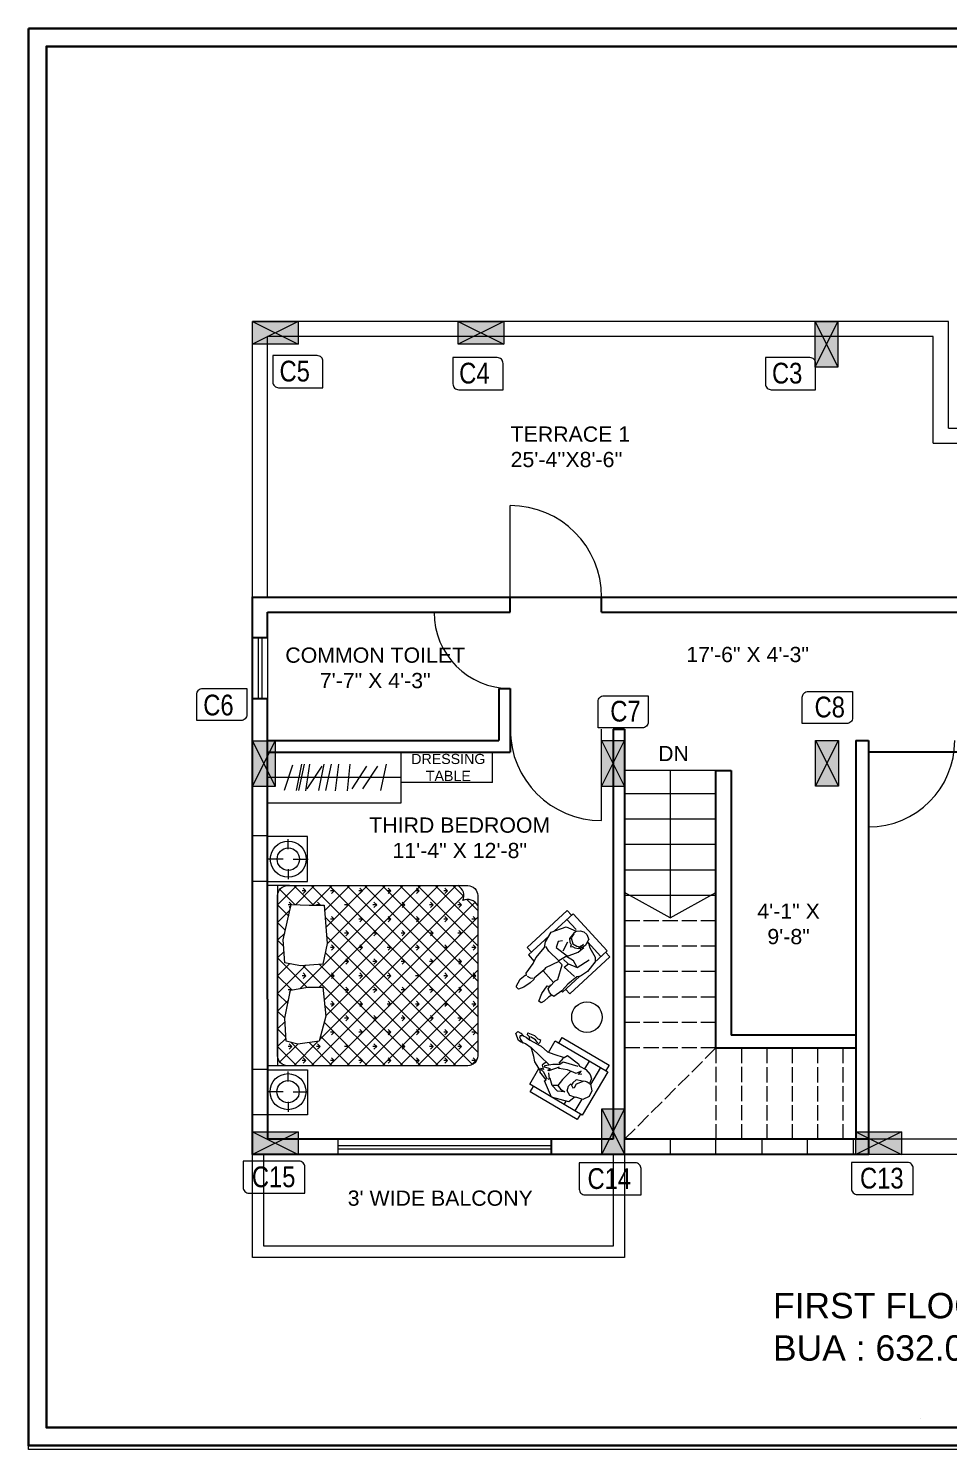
# Model space of a CAD drawing. Header units: inches. Extents: x -9010 to 68966, y 35237 to 36644.
# Drawn here: x -6706 to -6343, y 35237 to 35796 of the extents above; entities that cross this region are included whole.
import ezdxf

# ---------------------------------------------------------------- set-up
doc = ezdxf.new("R2010")
doc.units = ezdxf.units.IN
doc.linetypes.add('ACAD_ISO02W100', pattern=[15, 12, -3])
for name, color, linetype, lineweight in [('0Y-DIM', 54, 'Continuous', 25), ('0Y-ELEVATION', 166, 'Continuous', 15), ('0Y-TEXT', 96, 'Continuous', 5), ('0Y-WALLS', 23, 'Continuous', 25), ('0Y-WINDOWS', 140, 'Continuous', 13), ('CE-TEXT', 7, 'Continuous', 0), ('COL NO', 7, 'Continuous', 0), ('Column', 240, 'Continuous', 9), ('COLUMN HATCH', 252, 'Continuous', 5), ('WALL', 6, 'Continuous', 20), ('Wall2', 7, 'Continuous', 30)]:
    doc.layers.add(name, color=color, linetype=linetype, lineweight=lineweight)
doc.layers.add('0Y-FURNITURE', color=7, linetype='Continuous', lineweight=9, true_color=0x454545)
doc.layers.add('BUA', color=70, linetype='Continuous')
doc.styles.add('ARIAL', font='arial.ttf')
doc.styles.get("Standard").update_dxf_attribs({"font": 'arial.ttf'})
doc.styles.add('stylus bt', font='swissck.ttf')

# ---------------------------------------------------------------- blocks, each defined once
blk = doc.blocks.new('*X7')
at = {"color": 0}
for p, q in [((0, 0), (0, 0)), ((-707, -141), (-734, -115)), ((-707, -141), (-707, -104)), ((-707, -141), (-681, -115)), ((-566, 0), (-566, 0)), ((-566, 0), (-566, 0)), ((-283, 0), (-283, 0)), ((-283, 0), (-283, 0)), ((-156, -126), (-168, -115)), ((-141, -141), (-142, -140)), ((-141, -141), (-141, -104)), ((-141, -141), (-115, -115)), ((120, -120), (115, -115)), ((283, 0), (283, 0)), ((566, 0), (566, 0)), ((699, -134), (681, -115)), ((707, -135), (707, -104)), ((710, -139), (734, -115)), ((-849, -283), (-875, -256)), ((-849, -283), (-849, -245)), ((-849, -283), (-822, -256)), ((0, -283), (-27, -256)), ((0, -283), (0, -245)), ((0, -283), (27, -256)), ((849, -283), (822, -256)), ((849, -283), (849, -245)), ((849, -283), (875, -256)), ((-707, -424), (-734, -398)), ((-707, -424), (-707, -387)), ((-707, -424), (-681, -398)), ((-116, -399), (-115, -398)), ((707, -424), (703, -420)), ((707, -424), (707, -387)), ((707, -424), (734, -398)), ((-849, -566), (-875, -539)), ((-849, -566), (-849, -528)), ((-849, -566), (-822, -539)), ((-566, -566), (-592, -539)), ((-566, -566), (-566, -528)), ((-566, -566), (-539, -539)), ((-283, -566), (-309, -539)), ((-283, -566), (-283, -528)), ((-283, -566), (-256, -539)), ((0, -566), (-27, -539)), ((0, -566), (0, -528)), ((0, -566), (27, -539)), ((283, -566), (256, -539)), ((283, -566), (283, -528)), ((283, -566), (309, -539)), ((566, -566), (539, -539)), ((566, -566), (566, -528)), ((566, -566), (592, -539)), ((849, -566), (822, -539)), ((849, -566), (849, -528)), ((849, -566), (875, -539)), ((-707, -707), (-734, -681)), ((-707, -707), (-707, -670)), ((-707, -707), (-681, -681)), ((-424, -707), (-451, -681)), ((-424, -707), (-424, -670)), ((-424, -707), (-398, -681)), ((-141, -707), (-168, -681)), ((-141, -707), (-141, -670)), ((-141, -707), (-115, -681)), ((141, -707), (115, -681)), ((141, -707), (141, -670)), ((141, -707), (168, -681)), ((424, -707), (398, -681)), ((424, -707), (424, -670)), ((424, -707), (451, -681)), ((707, -707), (681, -681)), ((707, -707), (707, -670)), ((707, -707), (734, -681)), ((-849, -849), (-875, -822)), ((-849, -849), (-849, -811)), ((-849, -849), (-822, -822)), ((-566, -849), (-592, -822)), ((-566, -849), (-566, -811)), ((-566, -849), (-539, -822)), ((-283, -849), (-309, -822)), ((-283, -849), (-283, -811)), ((-283, -849), (-256, -822)), ((0, -849), (-27, -822)), ((0, -849), (0, -811)), ((0, -849), (27, -822)), ((283, -849), (256, -822)), ((283, -849), (283, -811)), ((283, -849), (309, -822)), ((566, -849), (539, -822)), ((566, -849), (566, -811)), ((566, -849), (592, -822)), ((849, -849), (822, -822)), ((849, -849), (849, -811)), ((849, -849), (875, -822)), ((-707, -990), (-734, -963)), ((-707, -990), (-707, -952)), ((-707, -990), (-681, -963)), ((-424, -990), (-451, -963)), ((-424, -990), (-424, -952)), ((-424, -990), (-398, -963)), ((-141, -990), (-168, -963)), ((-141, -990), (-141, -952)), ((-141, -990), (-115, -963)), ((141, -990), (115, -963)), ((141, -990), (141, -952)), ((141, -990), (168, -963)), ((424, -990), (398, -963)), ((424, -990), (424, -952)), ((424, -990), (451, -963)), ((707, -990), (681, -963)), ((707, -990), (707, -952)), ((707, -990), (734, -963)), ((-849, -1131), (-875, -1105)), ((-849, -1131), (-849, -1094)), ((-849, -1131), (-822, -1105)), ((-566, -1131), (-592, -1105)), ((-566, -1131), (-566, -1094)), ((-566, -1131), (-539, -1105)), ((-283, -1131), (-309, -1105)), ((-283, -1131), (-283, -1094)), ((-283, -1131), (-256, -1105)), ((0, -1131), (-27, -1105)), ((0, -1131), (0, -1094)), ((0, -1131), (27, -1105)), ((283, -1131), (256, -1105)), ((283, -1131), (283, -1094)), ((283, -1131), (309, -1105)), ((566, -1131), (539, -1105)), ((566, -1131), (566, -1094)), ((566, -1131), (592, -1105)), ((849, -1131), (822, -1105)), ((849, -1131), (849, -1094)), ((849, -1131), (875, -1105)), ((-707, -1273), (-734, -1246)), ((-707, -1273), (-707, -1235)), ((-707, -1273), (-681, -1246)), ((-424, -1273), (-451, -1246)), ((-424, -1273), (-424, -1235)), ((-424, -1273), (-398, -1246)), ((-141, -1273), (-168, -1246)), ((-141, -1273), (-141, -1235)), ((-141, -1273), (-115, -1246)), ((141, -1273), (115, -1246)), ((141, -1273), (141, -1235)), ((141, -1273), (168, -1246)), ((424, -1273), (398, -1246)), ((424, -1273), (424, -1235)), ((424, -1273), (451, -1246)), ((707, -1273), (681, -1246)), ((707, -1273), (707, -1235)), ((707, -1273), (734, -1246)), ((-849, -1414), (-875, -1388)), ((-849, -1414), (-849, -1377)), ((-849, -1414), (-822, -1388)), ((-566, -1414), (-592, -1388)), ((-566, -1414), (-566, -1377)), ((-566, -1414), (-539, -1388)), ((-283, -1414), (-309, -1388)), ((-283, -1414), (-283, -1377)), ((-283, -1414), (-256, -1388)), ((0, -1414), (-27, -1388)), ((0, -1414), (0, -1377)), ((0, -1414), (27, -1388)), ((283, -1414), (256, -1388)), ((283, -1414), (283, -1377)), ((283, -1414), (309, -1388)), ((566, -1414), (539, -1388)), ((566, -1414), (566, -1377)), ((566, -1414), (592, -1388)), ((849, -1414), (822, -1388)), ((849, -1414), (849, -1377)), ((849, -1414), (875, -1388)), ((-707, -1556), (-734, -1529)), ((-707, -1556), (-707, -1518)), ((-707, -1556), (-681, -1529)), ((-424, -1556), (-451, -1529)), ((-424, -1556), (-424, -1518)), ((-424, -1556), (-398, -1529)), ((-141, -1556), (-168, -1529)), ((-141, -1556), (-141, -1518)), ((-141, -1556), (-115, -1529)), ((141, -1556), (115, -1529)), ((141, -1556), (141, -1518)), ((141, -1556), (168, -1529)), ((424, -1556), (398, -1529)), ((424, -1556), (424, -1518)), ((424, -1556), (451, -1529)), ((707, -1556), (681, -1529)), ((707, -1556), (707, -1518)), ((707, -1556), (734, -1529)), ((-849, -1697), (-875, -1671)), ((-849, -1697), (-849, -1660)), ((-849, -1697), (-822, -1671)), ((-566, -1697), (-592, -1671)), ((-566, -1697), (-566, -1660)), ((-566, -1697), (-539, -1671)), ((-283, -1697), (-309, -1671)), ((-283, -1697), (-283, -1660)), ((-283, -1697), (-256, -1671)), ((0, -1697), (-27, -1671)), ((0, -1697), (0, -1660)), ((0, -1697), (27, -1671)), ((283, -1697), (256, -1671)), ((283, -1697), (283, -1660)), ((283, -1697), (309, -1671)), ((566, -1697), (539, -1671)), ((566, -1697), (566, -1660)), ((566, -1697), (592, -1671)), ((849, -1697), (822, -1671)), ((849, -1697), (849, -1660)), ((849, -1697), (875, -1671)), ((-707, -1838), (-734, -1812)), ((-707, -1838), (-707, -1801)), ((-707, -1838), (-681, -1812)), ((-424, -1838), (-451, -1812)), ((-424, -1838), (-424, -1801)), ((-424, -1838), (-398, -1812)), ((-141, -1838), (-168, -1812)), ((-141, -1838), (-141, -1801)), ((-141, -1838), (-115, -1812)), ((141, -1838), (115, -1812)), ((141, -1838), (141, -1801)), ((141, -1838), (168, -1812)), ((424, -1838), (398, -1812)), ((424, -1838), (424, -1801)), ((424, -1838), (451, -1812)), ((707, -1838), (681, -1812)), ((707, -1838), (707, -1801)), ((707, -1838), (734, -1812)), ((-849, -1980), (-875, -1953)), ((-849, -1980), (-849, -1942)), ((-849, -1980), (-822, -1953)), ((-566, -1980), (-592, -1953)), ((-566, -1980), (-566, -1942)), ((-566, -1980), (-539, -1953)), ((-283, -1980), (-309, -1953)), ((-283, -1980), (-283, -1942)), ((-283, -1980), (-256, -1953)), ((0, -1980), (-27, -1953)), ((0, -1980), (0, -1942)), ((0, -1980), (27, -1953)), ((283, -1980), (256, -1953)), ((283, -1980), (283, -1942)), ((283, -1980), (309, -1953)), ((566, -1980), (539, -1953)), ((566, -1980), (566, -1942)), ((566, -1980), (592, -1953))]:
    blk.add_line(p, q, dxfattribs=at)
blk = doc.blocks.new('*X6')
at = {"color": 0}
for p, q in [((-900, -193), (-707, 0)), ((-623, -84), (-707, 0)), ((-614, -83), (-530, 0)), ((-457, -74), (-530, 0)), ((-425, -72), (-354, 0)), ((-245, -108), (-354, 0)), ((-278, -101), (-177, 0)), ((103, -280), (-177, 0)), ((-142, -142), (0, 0)), ((-117, -294), (177, 0)), ((120, -120), (0, 0)), ((241, -64), (177, 0)), ((292, -61), (354, 0)), ((426, -72), (354, 0)), ((452, -78), (530, 0)), ((654, -123), (530, 0)), ((596, -111), (707, 0)), ((900, -193), (707, 0)), ((-900, -370), (-667, -137)), ((-683, -201), (-862, -22)), ((708, -175), (862, -22)), ((-656, -405), (-900, -161)), ((-900, -1254), (101, -252)), ((900, -1254), (-128, -225)), ((703, -358), (900, -161)), ((900, -370), (708, -178)), ((-900, -546), (-668, -314)), ((735, -1973), (-900, -337)), ((-900, -1430), (112, -418)), ((-763, -2000), (900, -337)), ((801, -1862), (-641, -419)), ((900, -1430), (-116, -415)), ((900, -546), (703, -349)), ((-900, -723), (-605, -429)), ((-900, -900), (-465, -465)), ((-900, -1077), (-293, -470)), ((-900, -1607), (231, -476)), ((-900, -1784), (394, -489)), ((586, -2000), (-900, -514)), ((-888, -1948), (586, -475)), ((-586, -2000), (900, -514)), ((900, -1784), (-404, -480)), ((900, -1607), (-243, -465)), ((900, -1077), (317, -494)), ((900, -900), (483, -483)), ((900, -723), (647, -470)), ((409, -2000), (-900, -691)), ((-409, -2000), (900, -691)), ((232, -2000), (-900, -868)), ((-232, -2000), (900, -868)), ((55, -2000), (-900, -1045)), ((-55, -2000), (900, -1045)), ((-121, -2000), (-900, -1221)), ((121, -2000), (900, -1221)), ((-298, -2000), (-900, -1398)), ((298, -2000), (900, -1398)), ((-475, -2000), (-900, -1575)), ((475, -2000), (900, -1575)), ((-652, -2000), (-900, -1752)), ((790, -1861), (900, -1752)), ((-835, -1994), (-894, -1935)), ((652, -2000), (761, -1890))]:
    blk.add_line(p, q, dxfattribs=at)
blk = doc.blocks.new('A$C190D2546')
at = {"layer": '0Y-FURNITURE'}
for p, q in [((282, 1946), (282, 2096)), ((541, 2100), (2341, 2100)), ((541, 1881), (541, 2100)), ((2341, 2000), (541, 2000)), ((2341, 1881), (2341, 2100)), ((2605, 1943), (2605, 2093)), ((182, 1896), (82, 1896)), ((282, 1846), (282, 1696)), ((382, 1896), (482, 1896)), ((2505, 1893), (2405, 1893)), ((2705, 1893), (2805, 1893)), ((2605, 1843), (2605, 1693))]:
    blk.add_line(p, q, dxfattribs=at)
for points in [[(500, 2100), (500, 1700), (50, 1700), (50, 2100)], [(2382, 2100), (2382, 1700), (2832, 1700), (2832, 2100)], [(787, 1584), (758, 1799), (787, 1914), (1016, 1928), (1296, 1871), (1325, 1699), (1325, 1548), (1038, 1519)], [(1555, 1548), (1541, 1771), (1569, 1928), (1799, 1943), (2151, 1864), (2144, 1685), (2144, 1534), (1763, 1505)]]:
    blk.add_lwpolyline(points, close=True, dxfattribs=at)
blk.add_lwpolyline([(641, 2000), (2241, 2000, -0.414214), (2341, 1900), (2341, 100, -0.414214), (2241, 0), (641, 0, -0.414214), (541, 100), (541, 1900, -0.414214)], format="xyb", close=True, dxfattribs=at)
for centre, radius in [((282, 1896), 180), ((282, 1896), 112), ((2605, 1893), 180), ((2605, 1893), 112)]:
    blk.add_circle(centre, radius, dxfattribs=at)
for centre, start, end in [((2091, 100), 296.5651, 26.5651), ((2241, 250), 243.4349, 333.4349)]:
    blk.add_arc(centre, 112, start, end, dxfattribs=at)
for name in ['*X6', '*X7']:
    blk.add_blockref(name, (1441, 2000), dxfattribs=at)
blk = doc.blocks.new('A$C6071a252')
at = {"layer": '0Y-FURNITURE', "linetype": 'ByBlock'}
for p, q in [((0.05, 16.48), (0, 37.94)), ((0, 37.94), (2.48, 37.94)), ((2.47, 38.77), (22.28, 38.81)), ((2.53, 14.83), (2.47, 38.77)), ((2.48, 35.47), (10.2, 35.49)), ((6.93, 33.45), (8.1, 34.73)), ((8.1, 34.73), (10.15, 35.01)), ((9.97, 33.79), (10.04, 34.73)), ((10.31, 32.69), (9.97, 33.79)), ((10.15, 35.01), (10.19, 35.48)), ((10.19, 35.48), (12.2, 37.21)), ((12.2, 37.21), (14.58, 37.51)), ((14.58, 37.51), (16.82, 35.93)), ((16.82, 35.93), (17.42, 33.11)), ((16.91, 35.5), (22.29, 35.51)), ((22.28, 38.81), (22.34, 14.88)), ((22.28, 37.99), (24.76, 38)), ((24.76, 38), (24.81, 16.54)), ((6.07, 30.52), (2.49, 30.51)), ((5.68, 27.37), (6.3, 28.08)), ((6.04, 30.92), (6.93, 33.45)), ((6.3, 28.08), (6.04, 30.92)), ((9.27, 29.41), (7.59, 29.63)), ((7.59, 29.63), (9.34, 28.42)), ((8.46, 30.56), (9.27, 29.41)), ((9.34, 28.42), (9.93, 24.79)), ((11.38, 31.76), (10.31, 32.69)), ((10.75, 32.18), (11.52, 29.77)), ((12.86, 30.66), (11.38, 31.76)), ((11.52, 29.77), (13.22, 29.22)), ((14.46, 30.64), (12.86, 30.66)), ((13.22, 29.22), (14.16, 29.15)), ((13.99, 28.74), (14.89, 30.14)), ((15.28, 28.36), (13.99, 28.74)), ((14.89, 30.14), (14.46, 30.64)), ((17.11, 28.89), (15.28, 28.36)), ((18.19, 30.7), (17.11, 28.89)), ((17.42, 33.11), (17.99, 32.55)), ((17.69, 33), (18.19, 30.7)), ((17.82, 26.34), (17.82, 28.27)), ((17.82, 28.27), (19.14, 25.63)), ((17.99, 32.55), (20.52, 31.66)), ((20.52, 31.66), (22.33, 24.78)), ((22.3, 30.56), (20.81, 30.56)), ((5, 21.85), (5.68, 27.37)), ((8.01, 21.73), (6.54, 27.49)), ((9.84, 26.12), (14.19, 24.96)), ((9.93, 24.79), (11.16, 21.55)), ((14.19, 24.96), (17.14, 24.69)), ((18.27, 22.77), (16.28, 20.7)), ((17.14, 24.69), (17.82, 26.34)), ((17.14, 24.69), (18.13, 22.83)), ((22.33, 24.78), (18.25, 19.24)), ((19.14, 25.63), (18.27, 22.77)), ((6.32, 21.15), (5, 21.85)), ((7.34, 17.02), (6.32, 21.15)), ((6.73, 20.97), (9.43, 20.49)), ((7.85, 14.39), (7.34, 17.02)), ((9.52, 21.1), (8.01, 21.73)), ((10.89, 18.6), (9.52, 21.1)), ((11.16, 21.55), (10.63, 21.44)), ((10.63, 21.44), (13.96, 18.61)), ((11.85, 17.4), (10.82, 12.99)), ((12.99, 16.27), (10.89, 18.6)), ((12.94, 18.87), (13.57, 16.51)), ((13.93, 18.14), (12.94, 18.87)), ((13.96, 18.61), (13.93, 18.14)), ((16.5, 20.45), (14.66, 19.12)), ((15.05, 15.42), (15.4, 17.04)), ((15.4, 17.04), (17.1, 19.56)), ((17.56, 19.52), (16.16, 15.76)), ((16.28, 20.7), (17.13, 20.03)), ((18.25, 19.24), (17.56, 19.52)), ((2.53, 16.48), (0.05, 16.48)), ((7.76, 14.85), (2.53, 14.83)), ((7.15, 11.14), (7.85, 14.39)), ((10.82, 12.99), (9.67, 7.99)), ((11.74, 15.99), (12.37, 15.57)), ((13.68, 12.12), (12.11, 10.68)), ((12.37, 15.57), (13.39, 15.3)), ((13.57, 16.51), (12.99, 16.27)), ((13.39, 15.3), (14.15, 15.95)), ((15.69, 15.79), (13.68, 12.12)), ((14.15, 15.95), (14.57, 16.58)), ((14.57, 16.58), (14.78, 15.53)), ((14.78, 15.53), (15.05, 15.42)), ((22.34, 14.88), (15.18, 14.86)), ((16.16, 15.76), (15.69, 15.79)), ((24.81, 16.54), (22.33, 16.53)), ((4.85, 6.78), (5.26, 8.54)), ((5.28, 3.86), (4.85, 6.78)), ((5.18, 9.59), (6.16, 9.94)), ((5.26, 8.54), (5.18, 9.59)), ((6.74, 9.38), (6.11, 7.87)), ((6.11, 7.87), (6.13, 5.6)), ((6.16, 9.94), (7.18, 9.68)), ((7.3, 6.08), (6.35, 5.35)), ((7.18, 9.68), (7.15, 11.14)), ((7.16, 4.21), (7.3, 6.08)), ((7.18, 9.68), (7.3, 6.08)), ((9.7, 7.98), (9.42, 5.36)), ((10.12, 8.61), (9.7, 7.98)), ((12.11, 10.68), (10.12, 8.61)), ((6.03, 4.2), (5.28, 3.86)), ((6.35, 5.35), (6.03, 4.2)), ((6.83, 1.57), (7.25, 2.88)), ((6.83, 0.32), (6.83, 1.57)), ((7.99, 0), (6.83, 0.32)), ((7.25, 2.88), (7.16, 4.21)), ((7.47, 2.63), (7.85, 1.99)), ((7.85, 1.99), (8.32, 1.96)), ((9.76, 2.32), (7.99, 0)), ((8.32, 1.96), (8.99, 2.8)), ((8.99, 2.8), (9.76, 4.25)), ((9.42, 5.36), (9.62, 4.31)), ((9.62, 4.31), (9.79, 3.47)), ((9.79, 3.47), (9.76, 2.32))]:
    blk.add_line(p, q, dxfattribs=at)
blk = doc.blocks.new('A$C371742c2')
at = {"layer": '0Y-FURNITURE', "linetype": 'ByBlock'}
for p, q in [((13.7, 30.77), (14.16, 33.88)), ((14.16, 33.88), (15.08, 35.9)), ((15.08, 35.9), (16.33, 35.9)), ((16.37, 35.84), (17.47, 32.74)), ((4.38, 27.8), (4.69, 29.35)), ((4.68, 31.68), (4.99, 32.92)), ((4.69, 29.35), (4.68, 31.68)), ((4.99, 32.92), (6.08, 33.24)), ((6.08, 33.24), (7.48, 30.29)), ((7.48, 30.29), (8.27, 26.72)), ((13.7, 28.91), (13.7, 30.77)), ((14.01, 28.44), (13.7, 28.91)), ((13.71, 23.32), (14.01, 28.44)), ((14.2, 28.76), (15, 29.56)), ((15, 29.56), (16.21, 29.9)), ((17.27, 30.31), (16.96, 29.85)), ((16.96, 29.85), (17.58, 29.38)), ((17.42, 32.8), (17.27, 30.31)), ((17.58, 29.38), (18.53, 24.73)), ((2.48, 23.93), (2.48, 14.82)), ((3.01, 23.93), (2.48, 23.93)), ((2.99, 23.76), (3.45, 27.64)), ((3.31, 20.19), (2.99, 23.76)), ((3.45, 27.64), (4.38, 27.8)), ((4.54, 27.8), (5.78, 27.8)), ((5.78, 27.8), (7.18, 27.19)), ((7.18, 27.19), (7.65, 25.32)), ((7.66, 22.99), (7.35, 21.91)), ((8.27, 26.72), (7.49, 26.1)), ((7.49, 26.1), (7.66, 22.99)), ((13.75, 23.93), (7.61, 23.93)), ((7.71, 23.93), (7.61, 23.93)), ((12.33, 16.8), (14.03, 22.39)), ((14.03, 22.39), (13.71, 23.32)), ((18.53, 24.73), (19.46, 22.56)), ((22.28, 23.93), (18.87, 23.93)), ((19.46, 22.56), (20.1, 17.28)), ((22.28, 12.8), (22.28, 23.93)), ((0, 22.28), (0, 0.83)), ((2.48, 22.28), (0, 22.28)), ((3.01, 15.69), (3.31, 20.19)), ((3.79, 16.31), (9.22, 16.79)), ((7.35, 21.91), (10.47, 16.79)), ((9.22, 16.79), (9.07, 14.61)), ((10.47, 16.79), (12.33, 16.8)), ((12.49, 16.64), (17.92, 16.96)), ((17.92, 16.96), (20.1, 16.66)), ((20.1, 17.28), (21.5, 15.42)), ((24.76, 22.28), (22.28, 22.28)), ((24.76, 0.83), (24.76, 22.28)), ((1.78, 11.18), (2.24, 14.44)), ((2.24, 14.44), (3.01, 15.69)), ((5.66, 13.05), (4.74, 7.62)), ((9.07, 14.61), (5.66, 13.05)), ((5.97, 13.06), (8.61, 12.44)), ((8.61, 12.44), (11.63, 13.31)), ((9.38, 14.77), (11.56, 14.93)), ((11.63, 13.31), (9.86, 8.72)), ((11.65, 12.95), (12.49, 16.64)), ((17, 13.86), (11.65, 12.95)), ((15.57, 9.11), (14.18, 12.97)), ((18.25, 11.69), (17, 13.86)), ((17.32, 10.29), (18.25, 11.69)), ((22.75, 11.23), (20.44, 5.48)), ((21.5, 15.42), (22.75, 11.23)), ((2.57, 6.37), (1.78, 11.18)), ((2.48, 6.94), (2.48, 0)), ((3.81, 5.13), (2.57, 6.37)), ((9.86, 8.72), (9.67, 5.87)), ((11.53, 7.23), (9.76, 7.22)), ((10.17, 6.48), (9.88, 4.52)), ((10.85, 7.68), (10.17, 6.48)), ((10.71, 6.55), (10.38, 6.74)), ((11.03, 6.89), (10.57, 5.18)), ((10.57, 5.18), (10.71, 6.55)), ((12, 8.54), (10.85, 7.68)), ((11.96, 7.51), (11.03, 6.89)), ((13.67, 7.98), (11.96, 7.51)), ((12.98, 8.84), (12, 8.54)), ((13.32, 9.52), (12.98, 8.84)), ((13.53, 9.52), (13.32, 9.52)), ((13.83, 8.88), (13.53, 9.52)), ((15.84, 6.9), (13.67, 7.98)), ((14.94, 8.55), (13.83, 8.88)), ((16.1, 7.65), (14.94, 8.55)), ((16.16, 7.24), (15.17, 7.24)), ((16.31, 5.04), (15.84, 6.9)), ((16.49, 5.01), (16.1, 7.65)), ((22.28, 0), (22.28, 10.07)), ((0, 0.83), (2.48, 0.83)), ((2.48, 3.3), (10.19, 3.3)), ((2.48, 0), (22.28, 0)), ((8.01, 4.21), (3.81, 5.13)), ((9.26, 3.59), (8.01, 4.21)), ((9.26, 3.59), (10.14, 3.35)), ((9.88, 4.52), (10.66, 2.2)), ((12.68, 1.58), (10.66, 2.2)), ((14.23, 1.74), (12.68, 1.58)), ((15.47, 2.52), (14.23, 1.74)), ((16.4, 3.61), (15.47, 2.52)), ((16.4, 3.61), (16.49, 5.01)), ((20.44, 5.48), (16.66, 3.84)), ((16.91, 3.3), (22.28, 3.3)), ((22.28, 0.83), (24.76, 0.83))]:
    blk.add_line(p, q, dxfattribs=at)
blk = doc.blocks.new('dsda')
at = {"layer": 'COLUMN HATCH', "true_color": 0xb3b3b3, "transparency": 33554549}
h = blk.add_hatch(color=253, dxfattribs=at)
h.dxf.hatch_style = 1
h.paths.add_polyline_path([(82546.37, -2802.43), (82528.37, -2802.43), (82537.37, -2806.93)])
h.paths.add_polyline_path([(82528.37, -2802.43), (82528.37, -2811.43), (82537.37, -2806.93)])
h.paths.add_polyline_path([(82537.37, -2806.93), (82528.37, -2811.43), (82546.37, -2811.43)])
h.paths.add_polyline_path([(82546.37, -2802.43), (82537.37, -2806.93), (82546.37, -2811.43)])
at = {"layer": 'Column'}
for p, q in [((82528.37, -2802.43), (82546.37, -2811.43)), ((82546.37, -2802.43), (82528.37, -2811.43))]:
    blk.add_line(p, q, dxfattribs=at)
blk.add_lwpolyline([(82528.37, -2802.43), (82546.37, -2802.43), (82546.37, -2811.43), (82528.37, -2811.43)], close=True, dxfattribs=at)
blk = doc.blocks.new('a')
at = {"layer": '0Y-ELEVATION'}
blk.add_lwpolyline([(-10933.509, 35843.268), (-10933.509, 35777.188), (-11026.965, 35777.188), (-11026.965, 35843.268)], close=True, dxfattribs=at)
at = {"layer": '0Y-FURNITURE'}
blk.add_lwpolyline([(-11026.965, 35843.268), (-10933.509, 35843.268), (-10933.509, 35776.999), (-11026.965, 35776.999)], close=True, dxfattribs=at)
at = {"layer": '0Y-WALLS', "lineweight": 30}
blk.add_lwpolyline([(-10934.348, 35842.429), (-10934.348, 35778.027), (-11026.126, 35778.027), (-11026.126, 35842.429)], close=True, dxfattribs=at)
at = {"layer": 'Wall2'}
blk.add_lwpolyline([(-11026.965, 35843.268), (-10933.509, 35843.268), (-10933.509, 35777.188), (-11026.965, 35777.188), (-11026.965, 35843.268)], dxfattribs=at)

msp = doc.modelspace()

# ---------------------------------------------------------------- linework, layer by layer
at = {"layer": '0Y-DIM'}
msp.add_line((-6354.37, 35248.99), (-6354.37, 35248.99), dxfattribs=at)
at = {"layer": '0Y-ELEVATION'}
for p, q in [((-6434.87, 35503.97), (-6470.87, 35503.97)), ((-6434.87, 35494.77), (-6470.87, 35494.77)), ((-6434.87, 35484.77), (-6470.87, 35484.77)), ((-6434.87, 35474.77), (-6470.87, 35474.77)), ((-6434.87, 35464.77), (-6470.87, 35464.77)), ((-6434.87, 35454.77), (-6470.87, 35454.77)), ((-6617.37, 35312.27), (-6617.37, 35352.7)), ((-6612.87, 35316.77), (-6612.87, 35352.7)), ((-6475.37, 35352.77), (-6475.37, 35316.77)), ((-6470.87, 35352.77), (-6470.87, 35312.27)), ((-6475.37, 35316.77), (-6612.87, 35316.77)), ((-6470.87, 35312.27), (-6617.37, 35312.27))]:
    msp.add_line(p, q, dxfattribs=at)
at = {"layer": '0Y-ELEVATION', "linetype": 'ACAD_ISO02W100', "ltscale": 0.5}
for p, q in [((-6434.87, 35444.77), (-6470.87, 35444.77)), ((-6434.87, 35434.77), (-6470.87, 35434.77)), ((-6434.87, 35424.77), (-6470.87, 35424.77)), ((-6434.87, 35414.77), (-6470.87, 35414.77)), ((-6434.87, 35404.77), (-6470.87, 35404.77)), ((-6434.87, 35394.77), (-6470.87, 35358.77)), ((-6434.87, 35394.77), (-6470.87, 35394.77)), ((-6434.87, 35394.77), (-6434.87, 35358.77)), ((-6424.87, 35394.77), (-6424.87, 35358.77)), ((-6414.87, 35394.7), (-6414.87, 35358.7)), ((-6404.87, 35394.7), (-6404.87, 35358.7)), ((-6394.87, 35394.7), (-6394.87, 35358.7)), ((-6384.87, 35394.7), (-6384.87, 35358.7))]:
    msp.add_line(p, q, dxfattribs=at)
at = {"layer": '0Y-FURNITURE', "color": 8}
for p, q in [((-6600.04, 35496.01), (-6597.85, 35506.37)), ((-6599.02, 35496.01), (-6596.84, 35506.37)), ((-6596.34, 35495.95), (-6594.78, 35506.43)), ((-6591.24, 35496.01), (-6589.06, 35506.37)), ((-6588.46, 35496.01), (-6586.27, 35506.37)), ((-6584.67, 35495.94), (-6583.28, 35506.44)), ((-6579.9, 35495.91), (-6578.92, 35506.46)), ((-6566.77, 35496.01), (-6564.58, 35506.37)), ((-6558.84, 35491.19), (-6558.84, 35511.19)), ((-6522.84, 35499.19), (-6522.84, 35511.19)), ((-6558.84, 35501.19), (-6611.84, 35501.19)), ((-6604.77, 35496.17), (-6601.39, 35506.21)), ((-6595.76, 35496.78), (-6589.89, 35505.59)), ((-6578.13, 35496.78), (-6572.25, 35505.59)), ((-6573.87, 35496.78), (-6567.99, 35505.59)), ((-6522.84, 35499.19), (-6558.84, 35499.19)), ((-6611.84, 35491.19), (-6558.84, 35491.19))]:
    msp.add_line(p, q, dxfattribs=at)
msp.add_circle((-6485.67, 35406.88), 6, dxfattribs=at)
at = {"layer": '0Y-TEXT'}
for p, q in [((-6452.87, 35503.97), (-6452.87, 35445.97)), ((-6452.87, 35445.97), (-6470.87, 35455.97)), ((-6452.87, 35445.97), (-6434.87, 35455.97))]:
    msp.add_line(p, q, dxfattribs=at)
at = {"layer": '0Y-WALLS'}
for p, q in [((-6617.37, 35534.1), (-6617.37, 35572.21)), ((-6617.37, 35572.21), (-6515.87, 35572.21)), ((-6515.87, 35566.21), (-6515.87, 35572.21)), ((-6479.87, 35572.21), (-6307.37, 35572.21)), ((-6479.87, 35566.21), (-6479.87, 35572.21)), ((-6611.37, 35556.19), (-6611.37, 35566.21)), ((-6611.37, 35566.21), (-6515.87, 35566.21)), ((-6479.87, 35566.21), (-6301.37, 35566.21)), ((-6611.37, 35556.19), (-6617.37, 35556.19)), ((-6520.37, 35536.21), (-6515.87, 35536.21)), ((-6520.37, 35536.21), (-6520.37, 35515.69)), ((-6515.87, 35536.21), (-6515.87, 35511.19)), ((-6617.37, 35352.77), (-6617.37, 35532.19)), ((-6611.37, 35532.19), (-6617.37, 35532.19)), ((-6611.37, 35413.99), (-6611.37, 35532.19)), ((-6515.87, 35520.19), (-6515.87, 35520.19)), ((-6515.87, 35520.19), (-6515.87, 35515.69)), ((-6475.37, 35520.19), (-6470.87, 35520.19)), ((-6475.37, 35520.19), (-6475.37, 35358.77)), ((-6470.87, 35520.19), (-6470.87, 35358.77)), ((-6611.37, 35515.69), (-6520.37, 35515.69)), ((-6379.87, 35515.71), (-6379.87, 35358.77)), ((-6379.87, 35515.71), (-6374.87, 35515.71)), ((-6374.87, 35515.71), (-6374.87, 35358.77)), ((-6611.37, 35511.19), (-6515.87, 35511.19)), ((-6434.87, 35394.77), (-6434.87, 35503.97)), ((-6434.87, 35503.97), (-6428.87, 35503.97)), ((-6428.87, 35503.97), (-6428.87, 35399.7)), ((-6611.37, 35413.99), (-6611.37, 35358.77)), ((-6379.87, 35394.7), (-6434.87, 35394.7)), ((-6379.87, 35399.7), (-6428.87, 35399.7)), ((-6555.32, 35358.77), (-6611.37, 35358.77)), ((-6475.37, 35358.77), (-6555.32, 35358.77)), ((-6499.79, 35358.77), (-6499.79, 35352.77)), ((-6374.87, 35358.77), (-6470.87, 35358.77)), ((-6555.32, 35352.77), (-6617.37, 35352.77)), ((-6470.87, 35352.77), (-6555.32, 35352.77)), ((-6374.87, 35352.77), (-6470.87, 35352.77))]:
    msp.add_line(p, q, dxfattribs=at)
at = {"layer": '0Y-WINDOWS'}
for p, q in [((-6617.37, 35572.21), (-6617.37, 35680.7)), ((-6343.37, 35680.7), (-6617.37, 35680.7)), ((-6343.37, 35638.7), (-6343.37, 35680.7)), ((-6611.37, 35572.21), (-6611.37, 35674.7)), ((-6395.87, 35674.7), (-6611.37, 35674.7)), ((-6349.37, 35674.7), (-6395.87, 35674.7)), ((-6349.37, 35632.7), (-6349.37, 35674.7)), ((-6343.37, 35638.7), (-6307.37, 35638.7)), ((-6349.37, 35632.7), (-6307.37, 35632.7)), ((-6515.87, 35572.2), (-6515.87, 35608.2)), ((-6615.05, 35556.19), (-6615.05, 35532.19)), ((-6613.7, 35556.19), (-6613.7, 35532.19)), ((-6479.87, 35484.19), (-6479.87, 35520.19)), ((-6114.37, 35358.77), (-6374.87, 35358.77)), ((-6108.37, 35352.77), (-6374.87, 35352.77))]:
    msp.add_line(p, q, dxfattribs=at)
for points in [[(-6611.37, 35532.19), (-6617.37, 35532.19), (-6617.37, 35556.19), (-6611.37, 35556.19)], [(-6583.79, 35358.77), (-6583.79, 35352.77), (-6499.79, 35352.77), (-6499.79, 35358.77)], [(-6583.79, 35356.17), (-6583.79, 35354.99), (-6499.79, 35354.99), (-6499.79, 35356.17)], [(-6434.87, 35352.77), (-6434.87, 35358.77), (-6416.87, 35358.77), (-6416.87, 35352.77)]]:
    msp.add_lwpolyline(points, close=True, dxfattribs=at)
for points in [[(-6617.36, 35460.29), (-6617.36, 35478.29), (-6611.36, 35478.29), (-6611.36, 35460.29), (-6617.36, 35460.29)], [(-6617.37, 35368.39), (-6617.37, 35386.39), (-6611.37, 35386.39), (-6611.37, 35368.39), (-6617.37, 35368.39)], [(-6470.87, 35358.77), (-6452.87, 35358.77), (-6452.87, 35352.77), (-6470.87, 35352.77), (-6470.87, 35358.77)], [(-6386.88, 35352.77), (-6398.87, 35352.77), (-6398.87, 35358.77), (-6380.87, 35358.77), (-6380.87, 35352.77), (-6386.88, 35352.77)]]:
    msp.add_lwpolyline(points, dxfattribs=at)
for centre, radius, start, end in [((-6515.87, 35572.2), 36, 0, 90), ((-6515.87, 35566.21), 30, 180, 270), ((-6479.87, 35520.19), 36, 180, 270), ((-6374.87, 35515.71), 34, 270, 360)]:
    msp.add_arc(centre, radius, start, end, dxfattribs=at)
at = {"layer": 'BUA'}
msp.add_lwpolyline([(-6616.3, 35572.21), (-6306.3, 35572.21), (-6307.37, 35680.71), (-6108.37, 35680.71), (-6108.37, 35511.21), (-6374.87, 35511.21), (-6374.87, 35352.77), (-6617.37, 35352.77), (-6617.37, 35572.22)], dxfattribs=at)
at = {"layer": 'COL NO'}
for points in [[(-6591.86, 35667.22), (-6609.31, 35667.22), (-6609.31, 35656.88, 0.414214), (-6607.03, 35654.6), (-6589.57, 35654.6), (-6589.57, 35664.94, 0.414214)], [(-6520.97, 35666.43), (-6538.43, 35666.43), (-6538.43, 35656.09, 0.414214), (-6536.14, 35653.8), (-6518.69, 35653.8), (-6518.69, 35664.14, 0.414214)], [(-6397.91, 35666.43), (-6415.37, 35666.43), (-6415.37, 35656.09, 0.414214), (-6413.08, 35653.8), (-6395.63, 35653.8), (-6395.63, 35664.14, 0.414214)], [(-6621.82, 35523.59), (-6639.28, 35523.6), (-6639.28, 35533.94, -0.414214), (-6636.99, 35536.22), (-6619.54, 35536.22), (-6619.54, 35525.88, -0.414214)], [(-6398.59, 35535.02), (-6381.14, 35535.02), (-6381.14, 35524.68, -0.414214), (-6383.43, 35522.39), (-6400.88, 35522.39), (-6400.88, 35532.73, -0.414214)], [(-6479.01, 35533.37), (-6461.56, 35533.37), (-6461.56, 35523.03, -0.414214), (-6463.85, 35520.74), (-6481.3, 35520.74), (-6481.3, 35531.08, -0.414214)], [(-6598.98, 35350.18), (-6621.01, 35350.18), (-6621.01, 35339.84, 0.414214), (-6618.72, 35337.56), (-6596.69, 35337.56), (-6596.69, 35347.9, 0.414214)], [(-6466.66, 35349.51), (-6488.69, 35349.51), (-6488.69, 35339.17, 0.414214), (-6486.4, 35336.89), (-6464.37, 35336.89), (-6464.37, 35347.23, 0.414214)], [(-6359.49, 35349.68), (-6381.52, 35349.68), (-6381.52, 35339.34, 0.414214), (-6379.23, 35337.05), (-6357.2, 35337.05), (-6357.2, 35347.39, 0.414214)]]:
    msp.add_lwpolyline(points, format="xyb", close=True, dxfattribs=at)

# ---------------------------------------------------------------- block references
at = {"xscale": 8.440295239454185, "yscale": 8.440295239454185, "zscale": 8.440295239454185, "rotation": 359.9995044211946}
msp.add_blockref('a', (86362.69, -266732.57), dxfattribs=at)
at = {"layer": '0Y-FURNITURE', "color": 8, "xscale": 0.03938686625495533, "yscale": 0.03938686625495533, "zscale": 0.03938686625495533, "rotation": 90.00000000000001}
msp.add_blockref('A$C190D2546', (-6528.66, 35366.42), dxfattribs=at)
at = {"layer": '0Y-FURNITURE', "color": 8}
for name, p, rotation in [('A$C371742c2', (-6476.03, 35431.11), 132.5786587675188), ('A$C6071a252', (-6509.62, 35407.24), 239.4148357779158)]:
    msp.add_blockref(name, p, dxfattribs=dict(at, rotation=rotation))
at = {"layer": 'WALL'}
for p, rotation in [((-89145.72, 38483.85), 359.9995044211944), ((-89064.75, 38483.85), 359.9995044211944), ((-9199.02, -46865.65), 89.99950442119447), ((-9420.5, -47030.73), 89.99950442119453), ((-9283.02, -47030.66), 89.99950442119453), ((-9198.81, -47030.64), 89.99950442119447), ((-9283.01, -47175.58), 89.99950442119453), ((-89145.72, 38164.91), 359.9995044211944), ((-88908.22, 38164.91), 359.9995044211944)]:
    msp.add_blockref('dsda', p, dxfattribs=dict(at, rotation=rotation))

# ---------------------------------------------------------------- texts
at = {"layer": '0Y-TEXT', "insert": (-6515.71, 35639.33), "char_height": 6, "width": 91.5239, "attachment_point": 1}
msp.add_mtext("TERRACE 1\\P25'-4''X8'-6''", dxfattribs=at)
at = {"layer": '0Y-TEXT', "char_height": 6, "attachment_point": 1}
for s, width, insert in [('\\pxqc;COMMON TOILET\\P7\'-7" X 4\'-3"', 107.6681, (-6622.85, 35552.34)), ('17\'-6" X 4\'-3"', 56.5639, (-6446.56, 35552.59)), ('\\pxqc;DN', 19.2156, (-6461.19, 35513.61)), ('\\pxqc;THIRD BEDROOM\\P11\'-4" X 12\'-8"', 91.5239, (-6581.5, 35485.45)), ('\\pxqc;4\'-1" X 9\'-8"', 26.9778, (-6419.78, 35451.57)), ("\\pxqc;3' WIDE BALCONY", 107.6681, (-6597.25, 35338.63))]:
    msp.add_mtext_dynamic_manual_height_columns(s, width=width, gutter_width=12.5, heights=[0], dxfattribs=dict(at, insert=insert))
at = {"layer": '0Y-TEXT', "color": 8, "insert": (-6523.31, 35499.81), "char_height": 4, "attachment_point": 9}
msp.add_mtext_dynamic_manual_height_columns('\\pxqc;DRESSING TABLE', width=33.8466, gutter_width=12.5, heights=[0], dxfattribs=at)
at = {"layer": '0Y-TEXT', "insert": (-6412.45, 35298.32), "char_height": 10, "width": 204.7256, "attachment_point": 1, "style": 'ARIAL'}
msp.add_mtext('FIRST FLOOR PLAN\\PBUA : 632.00 SFT', dxfattribs=at)
at = {"layer": 'CE-TEXT', "ltscale": 0.3, "style": 'stylus bt'}
for s, p in [('C5', (-6606.68, 35657.04)), ('C4', (-6535.96, 35656.24)), ('C3', (-6412.82, 35656.24)), ('C6', (-6636.7, 35525.61)), ('C7', (-6476.48, 35523.19)), ('C8', (-6396.06, 35524.83)), ('C15', (-6617.57, 35339.92)), ('C14', (-6485.43, 35339.25)), ('C13', (-6378.17, 35339.41))]:
    msp.add_text(s, height=8.165, rotation=359.9995, dxfattribs=at).set_placement(p)

doc.saveas('drawing.dxf')
